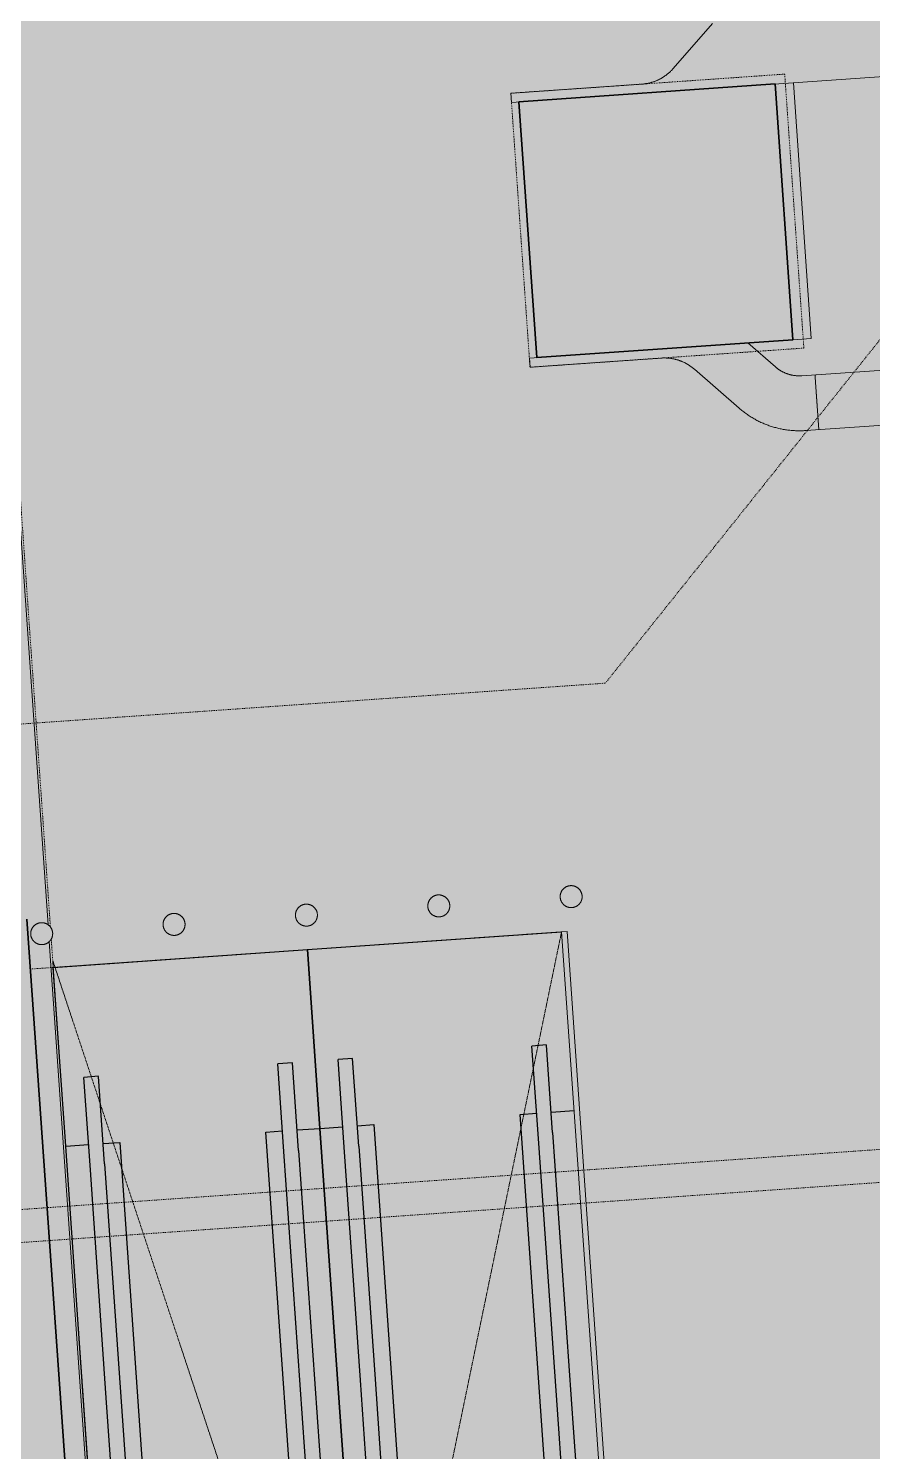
# Model space of a CAD drawing. Header units: millimetres. Extents: x 306 to 836129804, y -168137 to 818603917.
# Drawn here: x 834604119 to 834608731, y 818033872 to 818041644 of the extents above; entities that cross this region are included whole.
import ezdxf
from ezdxf.xclip import XClip

# ---------------------------------------------------------------- set-up
doc = ezdxf.new("R2010")
doc.units = ezdxf.units.MM
doc.header["$LTSCALE"] = 3
doc.header["$XCLIPFRAME"] = 0
for name, pattern in [('ACAD_ISO03W100', [30, 12, -18]), ('B0701', [2.34375, 1.5625, -0.78125]), ('Dash 1_16_', [3.175, 1.5875, -1.5875]), ('Dash4', [3, 1.5, -1.5]), ('DashDetail', [1.13, 0.6, -0.5299999999999999])]:
    doc.linetypes.add(name, pattern=pattern)
for name, color, linetype in [('_ANCILIARY', 40, 'Continuous'), ('_ANCILIARY HATCH', 1, 'Continuous'), ('_P32', 251, 'Continuous'), ('_SUBLEASE', 241, 'Continuous'), ('UAJ-90.5LAND', 251, 'Continuous')]:
    doc.layers.add(name, color=color, linetype=linetype)
for name, color, linetype, lineweight in [('A-AREA', 251, 'Continuous', 5), ('A-DETL', 251, 'Continuous', 13), ('A-DETL-GENF', 251, 'Continuous', 13), ('A-DETL-THIN', 251, 'Continuous', 13), ('A-FLOR', 251, 'Continuous', 13), ('A-GENM', 251, 'Continuous', 5), ('Eva-New', 1, 'ACAD_ISO03W100', 18), ('Hatch (LTC&CB)', 252, 'Continuous', 35), ('S-COLS', 251, 'Continuous', 5), ('UAJ-21EXWA', 251, 'Continuous', 35), ('UAJ-23FLOR-y', 251, 'B0701', 9)]:
    doc.layers.add(name, color=color, linetype=linetype, lineweight=lineweight)
doc.layers.get('UAJ-90.5LAND').off()

# ---------------------------------------------------------------- blocks, each defined once
blk = doc.blocks.new('DD50 _ ESCALATOR - LB01 Mid-Landing to L00G-5142483-Plan_L000')
at = {"layer": '_P32'}
for p, q in [((-570.9999999997672, -1782.512705658153), (-570.9999999997672, -1190.839400248564)), ((-490.9999999997672, -1190.839400248553), (-490.9999999997672, -1782.512705658142)), ((491.0000000002328, -2149.512705670641), (491.0000000002328, -1192.462078116598)), ((571.0000000002328, -1192.462078116567), (571.0000000002328, -2149.51270567061)), ((-399.9999999997672, -1454.232335017643), (-399.9999999997672, -3536.822173509583)), ((400.0000000002328, -3536.822173509598), (400.0000000002328, -1454.23233501681)), ((696.0000000002328, -1454.232335016812), (696.0000000002328, -3536.822173509598)), ((-570.9999999997672, -3424.822173499608), (-570.9999999997672, -1782.512705658155)), ((-490.9999999997672, -1782.512705658155), (-490.9999999997672, -3424.822173499608)), ((491.0000000002328, -3424.822173505214), (491.0000000002328, -2149.512705670642)), ((571.0000000002328, -2149.512705670641), (571.0000000002328, -3424.822173505214)), ((-570.9999999997672, -3424.822173499604), (-570.9999999997672, -3904.531679483947)), ((-490.9999999997672, -3424.822173499604), (-490.9999999997672, -3904.531679483947)), ((491.0000000002328, -3424.822173505141), (491.0000000002328, -3904.531679486843)), ((571.0000000002328, -3424.822173505141), (571.0000000002328, -3904.531679486843)), ((-570.9999999997672, -3536.822173509581), (-695.9999999997672, -3536.822173509581)), ((-399.9999999997672, -3536.822173509583), (-490.9999999997672, -3536.822173509581)), ((491.0000000002328, -3536.822173509598), (400.0000000002328, -3536.822173509598)), ((696.0000000002328, -3536.822173509598), (571.0000000002328, -3536.822173509598)), ((696.0000000002328, -3536.822173509598), (696.0000000002328, -4515.322173510333)), ((-570.9999999989523, -3904.822173501469), (-490.9999999989523, -3904.822173501469)), ((491.0000000010477, -3904.822173504488), (571.0000000010477, -3904.822173504488)), ((696.0000000002328, -4515.322173510333), (-695.9999999997672, -4515.322173510333))]:
    blk.add_line(p, q, dxfattribs=at)
blk = doc.blocks.new('DD50 _ ESCALATOR - LB01 Mid-Landing to L00G-V1-Plan_L000')
at = {"layer": '_P32'}
for p, q in [((-570.9999999997672, -1782.512705658153), (-570.9999999997672, -1190.839400248564)), ((-490.9999999997672, -1190.839400248553), (-490.9999999997672, -1782.512705658142)), ((491.0000000002328, -2149.512705670639), (491.0000000002328, -1192.462078116596)), ((571.0000000002328, -1192.462078116565), (571.0000000002328, -2149.512705670608)), ((-695.9999999997672, -3536.822173509581), (-695.9999999997672, -1454.232335017643)), ((-399.9999999997672, -1454.232335017643), (-399.9999999997672, -3536.822173509583)), ((400.0000000002328, -3536.822173509596), (400.0000000002328, -1454.232335016808)), ((696.0000000002328, -1454.23233501681), (696.0000000002328, -3536.822173509596)), ((-570.9999999997672, -3424.822173499608), (-570.9999999997672, -1782.512705658155)), ((-490.9999999997672, -1782.512705658155), (-490.9999999997672, -3424.822173499608)), ((491.0000000002328, -3424.822173505212), (491.0000000002328, -2149.512705670641)), ((571.0000000002328, -2149.512705670639), (571.0000000002328, -3424.822173505212)), ((-570.9999999997672, -3424.822173499604), (-570.9999999997672, -3904.531679483947)), ((-490.9999999997672, -3424.822173499604), (-490.9999999997672, -3904.531679483947)), ((491.0000000002328, -3424.822173505139), (491.0000000002328, -3904.531679486841)), ((571.0000000002328, -3424.822173505139), (571.0000000002328, -3904.531679486841)), ((-695.9999999997672, -4515.322173510334), (-695.9999999997672, -3536.822173509583)), ((-570.9999999997672, -3536.822173509581), (-695.9999999997672, -3536.822173509581)), ((-399.9999999997672, -3536.822173509583), (-490.9999999997672, -3536.822173509581)), ((491.0000000002328, -3536.822173509596), (400.0000000002328, -3536.822173509596)), ((696.0000000002328, -3536.822173509596), (571.0000000002328, -3536.822173509596)), ((696.0000000002328, -3536.822173509596), (696.0000000002328, -4515.322173510331)), ((-570.9999999991851, -3904.822173501463), (-490.9999999991851, -3904.822173501463)), ((491.0000000008149, -3904.822173504483), (571.0000000008149, -3904.822173504486)), ((696.0000000002328, -4515.322173510331), (-695.9999999997672, -4515.322173510333))]:
    blk.add_line(p, q, dxfattribs=at)
blk = doc.blocks.new('UNS_3D_Escalator Bollard - UNS_3D_Escalator Bollard-12089245-Plan_L000')
at = {"layer": 'A-GENM'}
for radius, start, end in [(60.00000000000005, 359.9999999999996, 179.9999999999998), (60.00000000000004, 179.9999999999998, 359.9999999999989)]:
    blk.add_arc((1.87853443144177e-11, -2.516306327633704e-11), radius, start, end, dxfattribs=at)
blk = doc.blocks.new('p32 uns')
at = {"layer": 'A-DETL-GENF'}
blk.add_hatch(color=256, dxfattribs=at).paths.add_polyline_path([(483202.8895400763, -285245.1608011723), (483473.9266319275, -285226.2080414295), (483572.83241117, -285187.1080235243), (483666.8518024683, -285137.3936530352), (483754.8498628139, -285077.6650506258), (483835.7643349171, -285008.6432225704), (483908.6184703112, -284931.1613566875), (483972.5328195095, -284846.1547656059), (484026.7358487844, -284754.6495953798), (484070.573253274, -284657.7504388094), (484103.5158551931, -284556.6270016432), (484125.1659923792, -284452.4999824762), (484135.2623178959, -284346.6263370514), (484133.682955265, -284240.2841056585), (483442.2232166529, -274351.9491536617), (483412.296295166, -274354.0418479443), (484103.7560337782, -284242.3767999411), (484105.1032142639, -284349.7407181263), (484094.1718230247, -284456.5551860332), (484071.1050970554, -284561.4205853939), (484036.2052856684, -284662.9628378153), (483989.9296901226, -284759.8514083624), (483932.8846716881, -284850.8167408705), (483865.8177062273, -284934.6668928862), (483789.6075897217, -285010.3031538725), (483705.2529230118, -285076.7344421148), (483613.8590276241, -285133.0902912617), (483516.6234614849, -285178.6322556734), (483414.8203276396, -285212.7635872364), (483309.7835792303, -285235.0370540619)], flags=0)
at = {"layer": 'A-AREA', "linetype": 'Dash4'}
for p, q in [((480307.8196179867, -269871.2606220245), (480619.4527374506, -274327.8218581676)), ((480510.1716706753, -274556.9781728983), (483412.2962952852, -274354.04185009)), ((480623.994762063, -274392.7758362293), (481326.3269153833, -284436.5935635567)), ((481326.3269153833, -284436.5935635567), (480632.1872208118, -274509.9334557056))]:
    blk.add_line(p, q, dxfattribs=at)
at = {"layer": 'A-DETL', "linetype": 'Dash 1_16_'}
for p, q in [((483651.5303864479, -272995.6259465218), (485231.0546375513, -271020.9231857061)), ((478730.9250537157, -273339.7081903219), (483651.5303864479, -272995.6259465218)), ((478915.4309267998, -275978.2651032209), (487594.2381640673, -275371.3837816715))]:
    blk.add_line(p, q, dxfattribs=at)
at = {"layer": 'A-DETL', "linetype": 'DashDetail'}
blk.add_line((484797.0301954746, -271311.6177601814), (484817.9571375847, -271610.8869751692), dxfattribs=at)
at = {"layer": 'A-DETL', "linetype": 'Dash4'}
blk.add_lwpolyline([(484736.2317454815, -271165.5029169321), (484631.597034812, -269669.1568415165), (483135.2509593964, -269773.791552186), (483239.8856700659, -271270.1376276016)], close=True, dxfattribs=at)
at = {"layer": 'A-DETL', "linetype": 'Dash 1_16_'}
blk.add_lwpolyline([(488051.0601873398, -284906.1436841488), (487397.9024211168, -275565.5524559021), (479067.6460591555, -276148.0607259274), (479207.1590065956, -278143.1888264418), (486289.8637634516, -277647.9178628922), (486803.5085822344, -284993.3809906244)], close=True, dxfattribs=at)
at = {"layer": 'A-DETL-THIN'}
for p, q in [((484236.6619557142, -269392.4787552357), (484022.9599568844, -269638.3147832155)), ((483138.7387831211, -269823.6697543859), (485383.7146726847, -269666.6857475042)), ((483851.7216802835, -269723.6910384893), (483135.2509593964, -269773.7915518284)), ((483135.2509593964, -269773.7915518284), (483138.7387831211, -269823.6697543859)), ((484429.5220872164, -271136.8280508518), (483236.3978463411, -271220.2594252825)), ((484580.4640033245, -271268.0398566723), (484429.5220872164, -271136.8280508518)), ((483236.3978463411, -271220.2594252825), (483239.8856700659, -271270.13762784)), ((483239.8856700659, -271270.13762784), (483956.3563909531, -271220.037114501)), ((484137.810266614, -271280.750731945), (484383.6462945938, -271494.4527307749)), ((485495.3250306845, -271262.7882285118), (484725.6271038055, -271316.6107506752)), ((484746.5540459156, -271615.8799657822), (485765.6429853439, -271544.6183251143)), ((483442.2232166529, -274351.9491536617), (483412.296295166, -274354.0418479443)), ((483412.296295166, -274354.0418479443), (484103.7560337782, -284242.3767999411)), ((484133.682955265, -284240.2841056585), (483442.2232166529, -274351.9491536617))]:
    blk.add_line(p, q, dxfattribs=at)
for centre, radius, start, end in [((483834.282561779, -269474.3000259399), 250.0000000001605, 274.0000018432328, 319.0000008930427), ((483973.7955093384, -271469.4281270504), 250.0000000000942, 49.00000089304086, 94.00000184323278), ((484711.6758090258, -271117.0979406834), 199.9999999998527, 229.0000008930408, 274.0000018432328), ((484711.6758090258, -271117.0979406834), 499.9999999999918, 229.0000008930408, 274.0000018432328)]:
    blk.add_arc(centre, radius, start, end, dxfattribs=at)
at = {"layer": 'A-FLOR', "lineweight": 5}
for p, q in [((480606.4520879984, -274315.3555134535), (480302.7253665924, -269971.8610366583)), ((481314.2570166588, -284437.4375730753), (480612.8556139469, -274406.9301999807))]:
    blk.add_line(p, q, dxfattribs=at)
at = {"layer": 'S-COLS'}
for p in [(484678.8494904041, -269715.9747226238), (484676.8194769621, -271119.5353323221)]:
    blk.add_line(p, (484776.5085536242, -271112.5643929243), dxfattribs=at)
at = {"layer": 'UAJ-21EXWA'}
blk.add_line((481379.4476363659, -286988.2036432028), (480491.0989432335, -274284.2254631519), dxfattribs=at)
blk.add_lwpolyline([(483276.8671098948, -271217.4295381308), (484676.8194769621, -271119.5353323221), (484579.1604136229, -269722.9456619024), (483179.2080466747, -269820.8398678303)], close=True, dxfattribs=at)
at = {"layer": 'UAJ-23FLOR-y'}
for p, q in [((481326.3269153833, -284436.5935635567), (483412.2962952852, -274354.04185009)), ((480632.1872209311, -274509.9334567785), (484013.9627686739, -284709.5326474905))]:
    blk.add_line(p, q, dxfattribs=at)
at = {"layer": 'A-GENM'}
for name, p, rotation in [('UNS_3D_Escalator Bollard - UNS_3D_Escalator Bollard-12089245-Plan_L000', (483464.7812825441, -274161.4928977489), 4.000000000000001), ('UNS_3D_Escalator Bollard - UNS_3D_Escalator Bollard-12089245-Plan_L000', (482018.3134096861, -274262.6397846937), 4.000000000000001), ('UNS_3D_Escalator Bollard - UNS_3D_Escalator Bollard-12089245-Plan_L000', (482741.5473461151, -274212.0663411617), 4.000000000000001), ('UNS_3D_Escalator Bollard - UNS_3D_Escalator Bollard-12089245-Plan_L000', (481295.0794732571, -274313.2132281065), 4.000000000000001), ('UNS_3D_Escalator Bollard - UNS_3D_Escalator Bollard-12089245-Plan_L000', (480571.845536828, -274363.7866716385), 4.000000000000001), ('DD50 _ ESCALATOR - LB01 Mid-Landing to L00G-5142483-Plan_L000', (483032.96466887, -278906.9154292345), 183.9999999999999), ('DD50 _ ESCALATOR - LB01 Mid-Landing to L00G-V1-Plan_L000', (481644.3555141687, -279004.0164420605), 183.9999999999999)]:
    blk.add_blockref(name, p, dxfattribs=dict(at, rotation=rotation))
blk = doc.blocks.new('GBP-P32-L00')
at = {"layer": '_P32', "rotation": 183.9999999999999}
for name, p in [('DD50 _ ESCALATOR - LB01 Mid-Landing to L00G-5142483-Plan_L000', (834606652.6013252, 818032157.2005824)), ('DD50 _ ESCALATOR - LB01 Mid-Landing to L00G-V1-Plan_L000', (834605263.9921705, 818032060.0995696))]:
    blk.add_blockref(name, p, dxfattribs=at)
at = {"layer": 'UAJ-90.5LAND'}
blk.add_blockref('p32 uns', (834123619.6366563, 818311064.1160116), dxfattribs=at)

msp = doc.modelspace()

# ---------------------------------------------------------------- hatches: boundary and pattern name
at = {"layer": '_ANCILIARY'}
h = msp.add_hatch(color=256, dxfattribs=at)
h.dxf.hatch_style = 1
edge = h.paths.add_edge_path(flags=16)
edge.add_line((834589698.2311926, 818000195.5443645), (834585687.4764702, 818056299.0110068))
edge.add_line((834585687.4764702, 818056299.0110068), (834612518.7989925, 818058232.7219915))
edge.add_arc((834612484.7357092, 818056534.6453927), 1698.418217914475, 9.502723926168073, 88.8508052879634, ccw=False)
edge.add_line((834614159.8478141, 818056815.0448909), (834618401.0798162, 817996164.9822797))
edge.add_line((834618401.0798162, 817996164.9822797), (834594768.6555227, 817994584.3835236))
edge.add_line((834594768.6555227, 817994584.3835236), (834594327.6929266, 817995204.8349223))
edge.add_line((834594327.6929266, 817995204.8349223), (834589698.2311926, 818000195.5443645))
edge = h.paths.add_edge_path()
edge.add_line((834619909.6823385, 817993768.7649117), (834615191.6236249, 818061235.0189149))
edge.add_arc((834615186.6358066, 818061234.6701063), 4.999999946729716, 4.000301895800094, 94.01408611669542)
edge.add_line((834615186.285798, 818061239.6578406), (834582994.9307241, 818058981.1489481))
edge.add_line((834582994.9307241, 818058981.1489481), (834582980.2353642, 818058973.700369))
edge.add_line((834582980.2353642, 818058973.700369), (834587435.9467293, 817995536.5482974))
edge.add_line((834587435.9467293, 817995536.5482974), (834589273.49395, 817995667.4350014))
edge.add_line((834589273.49395, 817995667.4350014), (834590438.9627452, 817991708.7167664))
edge.add_line((834590438.9627452, 817991708.7167664), (834619905.0431669, 817993763.4282737))
edge.add_arc((834619904.6945201, 817993768.4161034), 4.999999953192322, 273.9984422827354, 364.0002978076708)
at = {"layer": '_ANCILIARY HATCH'}
h = msp.add_hatch(dxfattribs=at)
h.set_pattern_fill('CORK', color=256, scale=250, angle=3.998908350218276)
h.set_pattern_definition([(3.998908350218276, (0, 0), (-55.35411463791137, 791.8175196929233), []), (138.9989083502183, (423.5858171654173, -368.2317025275059), (-1472.92744632587, -1694.344000516116), [1122.5325, -1122.5325]), (138.9989083502183, (621.5401970886481, -354.3931738680281), (-1472.92744632587, -1694.344000516116), [1122.5325, -1122.5325]), (138.9989083502183, (819.494577011879, -340.5546452085503), (-1472.92744632587, -1694.344000516116), [1122.5325, -1122.5325])])
edge = h.paths.add_edge_path(flags=16)
edge.add_line((834589618.1268094, 818000118.7715201), (834585687.4764702, 818056299.0110068))
edge.add_line((834585687.4764702, 818056299.0110068), (834612518.7989925, 818058232.7219915))
edge.add_arc((834612494.2285203, 818056545.6339079), 1687.266994288412, 9.187916495490526, 89.16561271843813, ccw=False)
edge.add_line((834614159.8478141, 818056815.0448909), (834618401.0798162, 817996164.9822797))
edge.add_line((834618401.0798162, 817996164.9822797), (834594688.5511395, 817994507.6106793))
edge.add_line((834594688.5511395, 817994507.6106793), (834589618.1268094, 818000118.7715201))
edge = h.paths.add_edge_path()
edge.add_line((834619909.6823385, 817993768.7649117), (834615191.6236249, 818061235.0189149))
edge.add_arc((834615186.6358066, 818061234.6701063), 4.999999946729716, 4.000301895800094, 94.01408611669542)
edge.add_line((834615186.285798, 818061239.6578406), (834582996.3395478, 818058974.7334945))
edge.add_line((834582996.3395478, 818058974.7334945), (834587435.9467293, 817995536.5482974))
edge.add_line((834587435.9467293, 817995536.5482974), (834589273.49395, 817995667.4350014))
edge.add_line((834589273.49395, 817995667.4350014), (834590438.9627452, 817991708.7167664))
edge.add_line((834590438.9627452, 817991708.7167664), (834619905.0431669, 817993763.4282737))
edge.add_arc((834619904.6945201, 817993768.4161034), 4.999999953192322, 273.9984422827354, 364.0002978076708)
at = {"layer": '_SUBLEASE'}
h = msp.add_hatch(color=256, dxfattribs=at)
h.dxf.hatch_style = 1
h.paths.add_polyline_path([(834589693.255012, 818043565.8906276), (834597284.0053263, 818044096.6875974), (834597429.0987921, 818042021.754373), (834598985.2987102, 818042130.574472), (834598840.2052448, 818044205.5076965), (834610877.2425008, 818045047.2193372), (834612740.4379145, 818018402.2835546), (834612538.431196, 818018388.1578686), (834613248.1764362, 818008553.7109756), (834612849.1508187, 818008525.8083863), (834613468.582139, 817999667.5277658), (834612902.884826, 817998947.3282324), (834605436.7164863, 817998425.242883), (834591456.5503381, 818002394.8372881), (834590958.2342087, 818002359.9916297), (834588285.2707334, 818040610.4753664), (834588682.5340629, 818040638.2547245), (834588532.5576444, 818042783.0174327)], flags=16)
edge = h.paths.add_edge_path()
edge.add_line((834612518.7989925, 818058232.7219915), (834585687.4764702, 818056299.0110068))
edge.add_line((834585687.4764702, 818056299.0110068), (834585852.1374886, 818053900.0703667))
edge.add_line((834585852.1374886, 818053900.0703667), (834587596.3541589, 818054022.0954322))
edge.add_line((834587596.3541589, 818054022.0954322), (834587784.2116382, 818051304.0034543))
edge.add_line((834587784.2116382, 818051304.0034543), (834588882.182013, 818050416.9104503))
edge.add_line((834588882.182013, 818050416.9104503), (834591283.6295674, 818050586.5250793))
edge.add_line((834591283.6295674, 818050586.5250793), (834591385.947621, 818049130.1147605))
edge.add_line((834591385.947621, 818049130.1147605), (834586217.4788146, 818048767.0112727))
edge.add_line((834586217.4788146, 818048767.0112727), (834589617.9183701, 818000118.9890046))
edge.add_line((834589617.9183701, 818000118.9890046), (834594327.6929266, 817995204.8349223))
edge.add_arc((834593644.1141815, 817994409.5863439), 1048.665915476767, 4.359033634245577, 49.31834761910159, ccw=False)
edge.add_line((834594689.7466749, 817994489.2913691), (834617241.2870332, 817996068.5256392))
edge.add_line((834617241.2870332, 817996068.5256392), (834612865.2039542, 818058186.5743445))
edge.add_arc((834612384.1417316, 818055898.7146978), 2337.888497108082, 78.12554973430233, 86.69806107315839)
at = {"layer": 'Eva-New', "linetype": 'Continuous', "ltscale": 0.01}
h = msp.add_hatch(dxfattribs=at)
h.set_pattern_fill('ANSI31', color=8, scale=350, angle=4)
h.set_pattern_definition([(49, (0, 0), (-838.6710210225554, 729.0455959657013), [])])
edge = h.paths.add_edge_path()
edge.add_arc((834611513.5385946, 818068145.3264505), 14099.99999968531, 55.19002574308559, 154.5596091027724)
edge.add_line((834598780.7776825, 818074202.2893481), (834595240.3911003, 818066761.4558462))
edge.add_arc((834589822.417787, 818069339.3552195), 6000.000000233124, 273.9989064334658, 334.5546563119141, ccw=False)
edge.add_line((834590240.8423903, 818063353.9629304), (834585554.5350056, 818063026.3542768))
edge.add_arc((834584989.6617913, 818071106.6338656), 8099.999998867221, 264.220048196886, 273.9989064322582, ccw=False)
edge.add_line((834584173.925572, 818063047.8142), (834580415.7397891, 818063428.2282544))
edge.add_arc((834579106.5335116, 818050494.3201492), 12999.99999816069, 84.2200481985661, 93.99077919798958)
edge.add_line((834578201.7864021, 818063462.7985727), (834574221.9197499, 818063185.1428037))
edge.add_arc((834573731.4752913, 818070170.6889209), 7002.741628984699, 184.518270925359, 274.0160585979712, ccw=False)
edge.add_arc((834553791.0620614, 818068592.8452796), 13000.0000005708, 4.527501078735133, 25.16518805878682)
edge.add_line((834565557.174624, 818074120.828201), (834563375.7160238, 818078763.9842684))
edge.add_arc((834569692.9588658, 818081779.3520507), 6999.999999030279, 186.261998653722, 205.5162346975632, ccw=False)
edge.add_line((834562734.724241, 818081015.8267443), (834561851.4163579, 818093822.5155479))
edge.add_arc((834568795.7761757, 818094576.8707228), 6985.211880096444, 103.79340942041148, 186.1996435070692, ccw=False)
edge.add_line((834567130.3497419, 818101360.6410463), (834607738.9713905, 818104323.6446342))
edge.add_arc((834606780.3295362, 818117304.0183489), 13015.72495013958, 274.223807264846, 392.8596289379157)
edge.add_arc((834623587.3262396, 818128173.8785237), 6999.999999836902, 183.9989136523716, 212.9539425140163, ccw=False)
edge.add_line((834616604.3686309, 818127685.7156067), (834614554.4666462, 818157541.1841724))
edge.add_line((834614554.4666462, 818157541.1841724), (834608569.0701823, 818157122.7809477))
edge.add_line((834608569.0701823, 818157122.7809477), (834610618.9763948, 818127267.2902491))
edge.add_arc((834623587.3262378, 818128173.8785231), 12999.99999806346, 183.9989136508734, 212.8579348742854)
edge.add_arc((834606785.1724918, 818117301.6086594), 7012.974383020965, -85.87050168941721, 32.994913872568816, ccw=False)
edge.add_line((834607290.1835088, 818110306.8410742), (834542916.4285616, 818105772.5570611))
edge.add_line((834542916.4285616, 818105772.5570611), (834543332.168679, 818099784.931535))
edge.add_line((834543332.168679, 818099784.931535), (834548339.9487058, 818100139.6961751))
edge.add_arc((834548849.6206386, 818093135.5706489), 7022.644791367745, 1.917894415990986, 94.16192873604791, ccw=False)
edge.add_line((834555868.3314306, 818093370.5997602), (834556822.6031799, 818079614.5109141))
edge.add_arc((834565030.3921052, 818080333.9384184), 8239.258156901009, 185.0092761133849, 211.2767633085009)
edge.add_line((834557988.549832, 818076056.3418531), (834560014.6381451, 818071842.7746612))
edge.add_arc((834553704.8687762, 818068780.019501), 7013.81912084653, -83.41200971856142, 25.89188562423311, ccw=False)
edge.add_line((834554509.5567249, 818061812.5137804), (834511331.2743995, 818058806.1397856))
edge.add_arc((834510845.0625758, 818065789.233517), 6999.999999933733, 141.8798806352492, 273.9829049167347, ccw=False)
edge.add_arc((834495100.3448526, 818078140.8887452), 13011.48484009153, 321.889271565979, 363.9966433354928)
edge.add_line((834508080.187521, 818079047.7636253), (834507303.147802, 818090245.0026575))
edge.add_arc((834514286.1054543, 818090733.1649512), 6999.999999943095, 94.21783473311712, 183.9989085377374, ccw=False)
edge.add_line((834513771.2650272, 818097714.206373), (834514324.2611847, 818097754.9889383))
edge.add_line((834514324.2611847, 818097754.9889383), (834515094.2032907, 818097812.2750338))
edge.add_arc((834515888.7804214, 818090839.1162039), 7018.283043878132, 4.391191596629085, 96.50069787772958, ccw=False)
edge.add_line((834522886.4615402, 818091376.4762715), (834523318.1003574, 818085091.4654405))
edge.add_line((834523318.1003574, 818085091.4654405), (834529307.3396509, 818085510.1591995))
edge.add_line((834529307.3396509, 818085510.1591995), (834528870.5492542, 818091758.2633296))
edge.add_arc((834535853.5069062, 818092246.4256233), 6999.999999586337, 93.99890853307471, 183.9989085379415, ccw=False)
edge.add_line((834535365.3446131, 818099229.3832753), (834540639.8020831, 818099596.5330453))
edge.add_line((834540639.8020831, 818099596.5330453), (834540220.7704337, 818105616.323317))
edge.add_line((834540220.7704337, 818105616.323317), (834513376.0995728, 818103738.6078113))
edge.add_arc((834514284.2614373, 818090770.3680685), 13000.00000003277, 94.00586599802176, 183.991117880833)
edge.add_line((834501315.7883602, 818089865.5443004), (834502093.999344, 818078618.6765761))
edge.add_arc((834495110.6965383, 818078135.4768907), 7000.000000828009, -66.13857842422561, 3.9581909098961887, ccw=False)
edge.add_arc((834495110.6965395, 818078135.4768903), 6999.999999981786, 273.99870041279297, 293.8614215680351, ccw=False)
edge.add_line((834495598.8334678, 818071152.5174648), (834484038.0252761, 818070344.3705096))
edge.add_arc((834484944.5652856, 818057376.0172908), 12999.99999985473, 3.998699986240524, 93.99870041178127, ccw=False)
edge.add_line((834497912.918511, 818058282.557204), (834498850.7850932, 818044866.0656179))
edge.add_arc((834505832.5325971, 818045382.0451274), 7000.788031506466, 153.5175844556254, 184.2267069343446, ccw=False)
edge.add_arc((834505831.7802428, 818045382.3021698), 7000.000000506094, 93.9907792036035, 153.5167215738451, ccw=False)
edge.add_line((834505344.6087215, 818052365.3290147), (834578107.7560652, 818057441.656797))
edge.add_arc((834579012.5031768, 818044473.1783768), 12999.99999509848, 84.22004763743712, 93.99077920788699, ccw=False)
edge.add_line((834580321.7095807, 818057407.0864662), (834583663.296837, 818057068.8416442))
edge.add_arc((834584972.5032473, 818070002.7497832), 13000.00004509936, 264.2200476312211, 273.9989064308502)
edge.add_line((834585879.0898904, 818057034.399779), (834609493.5669917, 818058685.2319609))
edge.add_arc((834609981.7373167, 818051702.1557314), 7000.118848462731, -19.364931974248975, 93.99890643048622, ccw=False)
edge.add_arc((834628850.3650681, 818045070.4409646), 13000.00000042529, 160.6350680240969, 183.9989064535735)
edge.add_line((834615882.0151088, 818044163.8543195), (834619634.348526, 817990488.2644923))
edge.add_arc((834610656.2600935, 817989860.627584), 8999.999999519287, -86.01194112060227, 3.998906454734822, ccw=False)
edge.add_line((834611282.1972058, 817980882.4204844), (834602812.2813497, 817980291.9201078))
edge.add_line((834602812.2813497, 817980291.9201078), (834603230.7061716, 817974306.527834))
edge.add_line((834603230.7061716, 817974306.527834), (834611717.6719617, 817974898.2168859))
edge.add_arc((834612343.6090722, 817965920.0097858), 8999.999999977357, 3.8734655887747067, 93.98805886777768, ccw=False)
edge.add_line((834621323.0501077, 817966527.9889727), (834621688.4984579, 817961112.7419763))
edge.add_line((834621688.4984579, 817961112.7419763), (834627673.3989117, 817961529.9934386))
edge.add_line((834627673.3989117, 817961529.9934386), (834621867.801321, 818044576.6440177))
edge.add_arc((834628850.6858916, 818045064.8011855), 6999.926738671702, 160.627157224399, 183.9989083996896, ccw=False)
edge.add_arc((834609980.9204334, 818051699.8431354), 13002.36888268257, 340.6271572335476, 454.0111039654658)
edge.add_line((834609071.4073162, 818064670.3628802), (834607456.5171404, 818064557.3573512))
edge.add_arc((834607170.3486158, 818068550.9500543), 4003.832551789663, 155.6211224779758, 274.0986331619272, ccw=False)
edge.add_line((834603523.5142193, 818070203.6066998), (834604195.8682836, 818071618.3222857))
edge.add_arc((834611513.5386757, 818068145.3264558), 8100.000000027051, 54.14039305783359, 154.6107958035704, ccw=False)
edge.add_arc((834623873.9558088, 818085245.9413723), 13000.02232763516, 234.1403928659832, 234.163197705768)
edge.add_line((834616262.7220054, 818074706.9802988), (834619562.6153525, 818079722.129262))
at = {"layer": 'Hatch (LTC&CB)', "transparency": 33554687}
h = msp.add_hatch(color=256, dxfattribs=at)
h.dxf.hatch_style = 1
h.paths.add_polyline_path([(834610877.2424995, 818045047.2193385), (834598840.2052435, 818044205.5076978), (834599505.3332207, 818034693.7344787), (834602462.830803, 818034900.3600805), (834602660.4897971, 818032073.704771), (834601164.6889832, 818031244.5688407), (834601336.8892796, 818028781.9141434), (834604653.7897465, 818029013.8544184), (834604965.6372421, 818024554.186179), (834607537.409123, 818024733.4903021), (834607520.2330012, 818024979.1533873), (834608085.9854139, 818025018.7146498), (834608056.3573203, 818025442.4145215), (834608955.752479, 818025505.397745), (834609044.691983, 818024233.5035795), (834609712.0408952, 818024280.3519382), (834609590.901803, 818025881.7613238), (834612195.528243, 818026063.894547)])

# ---------------------------------------------------------------- block references
at = {"layer": 'Hatch (LTC&CB)'}
ref = msp.add_blockref('GBP-P32-L00', (0.003082275390625, -0.04408204555511475), dxfattribs=at)
XClip(ref).set_block_clipping_path([(834584093.892806, 818043064.0358013), (834582840.9002086, 818057304.8300507), (834606839.8282676, 818059135.0800325), (834616411.1617992, 818059804.18965), (834621698.814561, 817983619.2012264), (834592783.8532866, 817981454.8174279), (834593965.1606803, 817975736.7136446), (834590918.9048864, 817979266.0163008), (834589318.0556709, 817987259.1379421), (834588974.9617476, 817989748.3735298), (834587823.4821799, 817989701.579548), (834587362.0723312, 818001496.6813973), (834585850.4212221, 818017925.3879008)])

doc.saveas('drawing.dxf')
